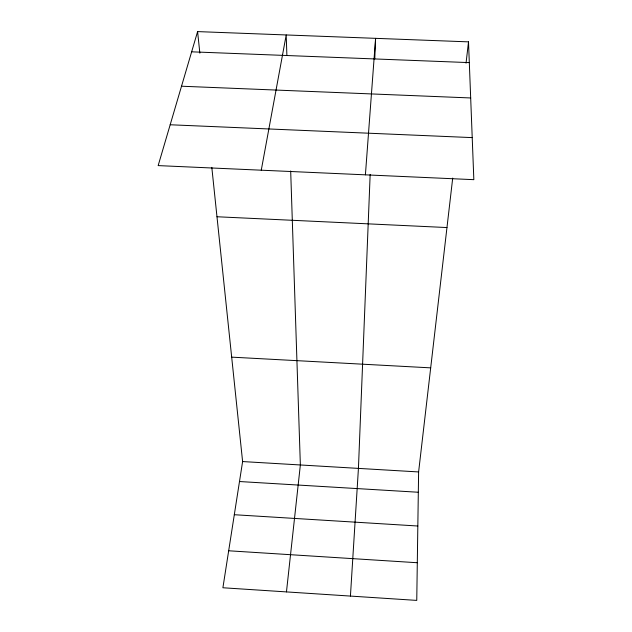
<?xml version="1.0" encoding="UTF-8"?>
<svg xmlns="http://www.w3.org/2000/svg" width="632" height="632" viewBox="0 0 632 632"><rect width="100%" height="100%" fill="white"/><g stroke="black" fill="none" stroke-linecap="round" stroke-linejoin="round"><path stroke-width="0.95" d="M452.709 178.082L418.613 471.938L416.757 600.4L222.898 587.76L242.609 461.565L211.807 167.354M370.162 174.408L358.431 468.391L350.428 596.071M374.768 58.974L375.59 38.339L365.407 174.835M286.462 591.9L300.358 464.97L290.68 170.972M466.037 63.2L468.51 41.862L197.595 31.6L158.158 165.6L473.842 179.67L468.51 41.862M261.261 170.198L286.209 34.958L286.889 55.561M191.646 51.824L469.315 62.615M181.526 86.221L470.682 97.96M170.182 124.765L472.215 137.61M216.981 216.752L446.966 227.552M231.675 357.143L430.684 367.856M242.609 461.565L418.613 471.938M239.488 481.529L418.313 492.249M234.306 514.717L417.831 526.014M228.673 550.78L417.294 562.733M197.595 31.6L199.854 53.159"/></g></svg>
